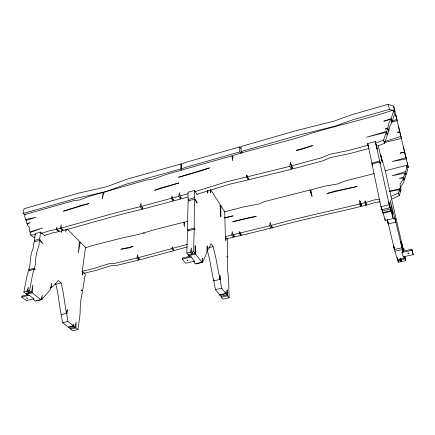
<?xml version="1.0" encoding="UTF-8"?>
<svg xmlns="http://www.w3.org/2000/svg" width="435" height="435" viewBox="0 0 435 435"><rect width="100%" height="100%" fill="white"/><g stroke="black" fill="none" stroke-linecap="round" stroke-linejoin="round"><path stroke-width="0.65" d="M219.599 206.021L220.871 205.69L220.839 216.75L220.219 204.667L210.654 189.698L210.513 192.7L210.246 189.595M188.208 230.974L187.632 229.789C187.577 220.143 187.882 210.513 188.137 200.878L194.527 199.176C194.347 208.827 194.119 218.468 194.238 228.13L195.092 229.914L194.168 229.218L187.55 230.876L186.805 253.056L188.311 254.975L191.922 254.122L190.432 252.191L191.329 247.939L191.677 251.898L193.162 253.822L195.081 253.366L195.168 245.726L195.625 254.078L202.025 262.435L195.369 263.98L193.716 261.875L194.826 261.614L190.921 256.612L189.801 256.878L188.861 255.682L188.801 254.399M195.081 253.366L193.602 251.435L194.168 229.218M188.997 201.182L188.099 199.431L188.045 192.205L194.38 190.492L194.478 197.729L197.137 202.998L194.527 199.176M194.537 261.245L185.68 263.311L182.292 259.102L182.319 258.085L189.671 256.351M207.223 249.848L209.431 258.689L213.645 280.852L219.952 279.46L220.05 275.605L220.425 281.717L221.785 288.242L225.76 293.435L219.496 294.767L215.456 289.607L214.107 283.109L213.96 280.396M25.252 214.868L23.039 213.531L24.072 208.735L78.121 193.232L106.548 186.778L126.569 179.334L180.987 163.962L180.835 168.91L181.623 170.08L181.694 163.995L185.642 162.385L239.625 146.905L240.985 148.357M181.71 166.991L181.694 163.995M142.598 207.5L142.169 209.306C115.661 215.341 89.724 223.367 63.477 230.414L61.112 228.076L61.215 224.792L60.307 228.293L62.673 230.632L62.972 229.468M219.686 294.076L219.773 295.115L220.67 296.262L226.907 294.935L227.07 289.634L227.603 295.844L229.114 297.812L222.91 299.122L221.377 297.165L221.274 295.925M65.946 229.582L65.886 231.36L66.327 229.598M79.067 242.436L80.301 242.116L85.51 247.33L82.258 271.266L82.694 271.674L82.367 275.029L83.128 272.082L85.331 274.153L82.634 290.455L81.475 290.129L82.525 291.069L80.41 302.619L80.056 314.141L78.012 329.61L75.935 327.936L76.125 322.069L74.978 327.169L73.765 326.19L73.83 324.222L73.395 325.897L68.083 327.028L62.575 322.661L61.509 316.637L61.71 314.065M213.645 280.852L213.683 279.569M62.673 230.632L59.225 231.556L56.849 229.223L56.903 227.614L56.224 229.392L49.552 230.74L41.325 233.416M78.012 329.61L72.737 330.72L70.644 329.056L70.693 327.756M180.911 197.185L180.498 199.029L174 200.769L172.075 198.126L172.146 196.364L171.319 198.327L141.288 206.435L140.989 203.134L140.113 206.755L142.169 209.306M225.76 293.435L225.847 291.7L226.026 293.783L226.907 294.935M197.001 194.266L229.408 184.293L248.233 179.834L248.341 178.073L248.956 179.66L291.303 169.307L291.673 165.572L290.303 162.576L289.922 166.317L291.303 169.307M248.233 179.834L246.645 176.974L246.759 175.207L247.711 176.931M202.025 262.435L202.384 257.917L202.574 262.169L195.935 263.713M36.29 300.754L41.863 299.459L42.255 295.43L40.955 299.797L32.272 292.809L32.908 284.925L31.537 292.222L29.933 292.603L27.927 290.993L28.329 287.209L26.888 291.243L23.86 291.967L26.992 275.975L28.465 270.711L34.017 269.319L35.355 269.836L34.305 268.264L35.436 264.121L35.887 257.172L37.024 251.212L38.807 246.069L39.465 240.446L34.077 241.882L33.392 247.493L31.565 252.632L30.401 258.586L29.917 265.519L28.759 269.656L29.466 270.7M207.892 190.563L207.68 193.194L207.56 190.671M40.955 299.797L35.371 301.091L33.147 299.329L34.077 299.111L28.824 294.93L27.883 295.153L26.622 294.152L26.731 292.842M226.847 238.815L233.274 237.265L231.79 234.998L232.176 231.507L232.981 234.704L234.465 236.977L240.675 235.476L239.217 233.193L239.152 231.491L241.403 235.302L271.157 228.125L271.364 225.776M61.411 231.045L61.291 232.344L61.683 231.05M271.157 228.125L269.83 225.77L270.146 222.236L271.038 225.477L272.359 227.837C301.537 219.588 331.258 213.726 360.702 206.527L360.631 202.922L359.903 200.85M50.166 287.763L51.373 287.475L51.803 283.19L50.02 290.009L41.863 299.459M233.274 237.265L233.53 234.943M39.465 240.446L42.962 243.671L39.628 239.065L40.651 232.116L35.3 233.562L34.245 240.501L34.99 241.523M26.617 220.322L25.649 219.409L24.539 216.005L25.176 214.417L74.021 200.573L79.567 199.948L90.551 195.891L103.041 192.352L102.236 198.882L103.96 192.091L146.883 179.927L151.712 179.503L167.497 174.082L232.029 155.795L232.991 157.513M80.301 242.116L78.382 252.849L79.42 241.24L67.093 228.897M31.537 292.222L29.536 290.613L32.581 274.594L34.017 269.319M33.691 298.801L26.263 300.531L21.75 297.013L21.94 296.045L27.476 294.734M191.922 254.122L192.303 252.3M54.821 283.402L55.778 284.224C58.502 294.163 59.106 304.456 61.139 314.548L66.49 313.369L67.284 309.666L66.859 315.462L67.936 321.498L73.395 325.897M180.498 199.029L178.6 196.364L179.443 192.678L179.856 196.027L181.748 198.692L187.958 197.028M83.96 273.278L96.896 270.157L110.62 265.807L116.422 265.448L138.705 260.076L139.124 258.368M138.705 260.076L136.846 258.026L137.694 254.611L138.025 257.737L139.88 259.787L173.657 250.723L171.934 248.592L172.429 246.862L172.537 248.423L174.256 250.56L187.001 247.026M391.761 199.04L399.216 195.701L398.493 193.02L399.58 189.736L389.831 191.416M403.43 178.105L404.12 180.835L403.588 182.45L400.798 186.702L401.005 190.28L400.591 191.525L399.879 188.828L400.292 187.577L400.086 183.994L402.892 179.731L403.43 178.105L399.286 178.415L403.794 177.007L405.099 173.054L392.191 175.789L405.594 171.559L407.165 166.806L406.35 165.365L385.307 170.743M399.216 195.701L400.298 192.428L399.58 189.736M403.201 180.139L404.479 179.737L405.779 175.794L405.099 173.054M405.001 174.707L406.268 174.304L407.834 169.568L407.29 168.606M23.86 291.967L25.883 293.565L28.9 292.847L29.308 291.7M376.28 146.513L384.409 143.371L387.21 135.508L386.345 132.202L366.661 137.204L386.655 131.332L387.71 128.39L385.182 129.086L387.873 127.939L389.075 122.545L391.005 119.195L383.8 121.207L391.185 118.684L393.675 110.8L393.479 110.039C366.145 119.157 337.962 125.122 310.405 133.583C285.017 142.414 258.58 147.411 232.964 155.529L232.513 160.732L232.029 155.795M384.409 143.371L383.518 140.092L386.345 132.202M44.37 235.536L51.955 233.051L58.605 231.719L59.051 230.539M141.288 206.435L143.338 208.996L173.244 200.97L173.859 199.502M202.574 262.169L206.799 252.958L207.19 245.9L207.386 250.408L209.05 248.037L211.029 243.714L213.123 246.645L215.689 257.232L219.952 279.46M51.373 287.475L54.386 284.947L58.241 280.483L61.074 282.957C63.809 292.929 64.44 303.249 66.49 313.369M401.983 244.095L390.994 196.381L398.493 193.02M383.518 140.092L375.345 143.262M181.547 168.943L185.522 167.339L239.848 151.897L241.218 153.348M392.462 121.071L396.872 119.369L395.573 114.307M85.265 247.89L91.323 245.846L122.262 237.94L141.119 233.851L152.56 230.202L183.875 222.203L184.527 223.084M407.057 167.861L408.345 167.431L398.455 126.367M384.475 141.669L400.934 136.394M188.002 193.776L179.856 196.027M195.049 191.596L227.733 181.482L246.645 176.974M241.207 151.51L299.302 134.997L334.531 126.319L352.943 119.75L389.461 109.37L394.926 111.219L393.621 106.14L388.194 104.28L351.948 114.682L333.667 121.262L298.682 129.962L240.974 146.513L241.207 151.51L242.067 153.109M23.039 213.531L77.376 198.083L105.966 191.65L126.096 184.233L180.835 168.91M171.934 248.592L138.025 257.737M172.537 248.423L187.251 244.329M399.847 131.838L397.53 132.468L399.743 131.408L393.621 106.14M375.242 141.522L380.25 163.489L379.782 161.874L371.996 163.903L372.485 165.507L367.651 143.577L375.242 141.522L377.199 149.167L376.21 144.436M56.849 229.223L60.307 228.293M61.112 228.076C87.462 220.958 113.497 212.856 140.113 206.755M172.075 198.126L178.6 196.364M289.922 166.317L247.374 176.8L246.759 175.207M290.303 162.576L291.472 165.898L321.552 157.78L329.632 154.376L349.316 150.287L368.184 145.198M291.472 165.898L292.842 168.894L322.775 160.863L330.807 157.486L350.392 153.457L369.157 148.422M34.245 240.501L39.628 239.065M188.099 199.431L194.478 197.729M404.637 151.913L400.059 153.115L404.757 152.402L403.365 146.921M371.827 163.136L379.608 161.102M187.947 221.159L184.668 221.997L184.293 226.847L183.875 222.203M223.992 211.954L243.654 206.929L259.293 203.895L264.186 201.682L309.954 189.992L312.194 196.267M374.127 173.598L344.536 181.156L337.941 183.88L325.152 186.109L310.981 189.731L311.824 196.267L309.954 189.992M224.596 218.006L233.024 215.88L224.601 217.799M28.759 269.656L34.305 268.264M187.632 229.789L194.238 228.13M81.91 271.348L94.89 268.199L108.668 263.817L114.487 263.447L136.846 258.026M220.871 205.69L224.748 211.758L225.335 236.558L231.79 234.998M232.981 234.704L239.217 233.193M239.951 233.019L269.83 225.77M271.038 225.477C300.351 217.152 330.208 211.22 359.788 203.95L359.718 200.334L361.692 206.288L365.938 205.266L365.889 203.493L365.183 201.416M360.784 203.71L365.047 202.672L365.003 200.894L366.705 205.081L375.019 202.563L380.087 201.796M365.819 202.487L374.171 199.948L379.266 199.165M384.284 142.609L401.429 138.466L399.651 131.365M55.778 284.224L61.074 282.957M208.746 247.689L213.123 246.645M27.927 290.993L29.536 290.613M186.805 253.056L190.432 252.191M191.677 251.898L193.602 251.435M380.908 206.712L389.173 204.738L390.048 207.696L381.827 209.648L380.908 206.712L371.996 163.903M26.622 294.152L32.272 292.809M188.861 255.682L195.625 254.078M382.245 210.975L390.445 209.039L390.94 210.719L382.767 212.644L381.566 207.881M21.75 297.013L29.221 295.251M182.292 259.102L191.221 256.993M382.93 213.15L391.092 211.231L393.251 218.533L385.203 220.398L382.408 210.817L382.767 212.644M391.978 121.941L397.193 120.718L395.899 115.656M81.367 290.749L82.634 290.455M388.254 223.905L395.752 222.182L394.855 218.093L401.989 247.825L394.425 249.467L387.406 219.822L388.254 223.905L387.34 220.197M389.287 191.199L399.879 188.828M403.838 248.82L403.908 249.608L403.897 248.994M62.575 322.661L67.936 321.498M215.456 289.607L221.785 288.242M394.877 251.218L402.435 249.581L403.093 251.805L401.837 252.077L403.359 257.172L404.599 256.906L404.952 258.096L397.525 259.668L394.877 251.218L393.642 245.71L394.425 249.467M403.245 256.791L413.25 254.665L411.809 249.271L403.479 251.066L401.576 242.594L403.881 251.517M401.951 252.463L412.048 250.294L413.25 254.665M73.765 326.19L68.458 327.321L69.682 328.294L74.978 327.169M219.773 295.115L226.026 293.783M70.644 329.056L75.935 327.936M221.377 297.165L227.603 295.844M397.742 260.358L399.836 259.912L400.407 261.772L398.324 262.207L397.198 257.835M400.678 258.537L401.19 259.624L405.159 258.787L405.708 260.657L401.761 261.484L400.483 258.765M25.649 219.409L35.779 217.299L25.997 220.485L26.921 223.329L27.894 224.242M26.921 223.329L30.309 222.628L27.177 224.123L27.557 225.297L29.618 227.799L29.406 230.985L29.7 231.898L42.418 228.119L29.917 232.556L30.695 234.949L33.158 237.211L35.056 237.146M30.695 234.949L35.762 234.769M26.888 291.243L28.9 292.847M40.651 232.116L44.31 235.552M56.224 229.392L58.605 231.719M103.041 192.352L103.894 193.347M171.319 198.327L173.244 200.97M194.38 190.492L197.115 194.57M225.335 236.558L225.819 240.539L225.977 237.515L227.603 239.93L227.701 256.829L226.929 256.373L227.695 257.471L227.635 269.461L228.69 281.614L229.114 297.812M180.987 163.962L181.765 165.137M239.516 232.062L241.403 235.302M247.374 176.8L248.956 179.66M143.615 232.524L144.202 233.644M365.889 203.493L366.705 205.081M359.788 203.95L360.702 206.527M291.869 166.126L292.842 168.894M365.047 202.672L365.938 205.266M360.631 202.922L361.692 206.288M402.968 248.124L403.593 250.761L403.468 250.098M401.19 259.624L401.761 261.484M367.651 143.577L368.706 147.073M402.157 246.226L400.831 241.713L403.093 251.805M378.14 145.785L382.267 162.097L380.603 154.452L385.236 170.759L390.994 196.381M272 226.543L272.359 227.837M403.038 248.363L403.299 249.396M403.968 249.369L403.832 248.782M386.655 131.332L387.52 134.638L388.569 131.707L387.71 128.39M387.873 127.939L388.727 131.256L389.918 125.873L391.837 122.534L391.005 119.195M404.746 152.696L406.013 157.666L392.419 161.467L406.306 158.9L405.039 153.925M407.084 162.489L408.345 167.431M234.139 235.699L234.465 236.977M403.794 177.007L404.479 179.737M388.194 104.28L389.461 109.37M391.185 118.684L392.017 122.028L394.485 114.166L393.479 110.039M395.752 222.182L390.282 200.578L392.593 214.564L391.543 209.909L393.251 218.533M405.594 171.559L406.268 174.304M406.35 165.365L406.752 167.024M411.809 249.271L412.048 250.294M402.435 249.581L401.162 244.068L401.989 247.825M391.092 211.231L390.554 208.887L390.94 210.719M390.445 209.039L388.89 202.21L390.048 207.696M404.816 256.683L405.708 260.657M404.588 256.264L405.159 258.787M379.782 161.874L389.173 204.738M404.545 256.22L404.952 258.096M397.606 258.901L398.324 262.207M397.139 257.792L397.525 259.668M381.468 207.816L381.827 209.648M384.964 218.62L385.203 220.398M400.097 258.847L400.407 261.772M239.625 146.905L239.848 151.897M240.604 233.78L240.675 235.476M26.633 297.975L27.53 298.144L26.633 297.975M187.197 260.255C187.751 261.392 188.654 259.543 187.197 260.255M408.025 253.344C408.634 254.399 409.498 252.409 408.025 253.344M133.018 246.449L129.527 247.776L120.957 249.222L133.018 246.449M160.727 188.029L154.74 190.274L178.932 182.988L160.727 188.029M209.404 167.899L199.388 171.428L178.529 177.273L209.404 167.899M312.406 145.627L300.906 149.602L296.273 150.369L312.406 145.627M81.655 205.276L63.466 211.187L88.925 203.602L81.655 205.276M335.407 191.014L326.946 193.537L357.178 186.457L335.407 191.014M250.288 217.326L232.654 221.719L256.231 216.434L250.288 217.326"/></g></svg>
